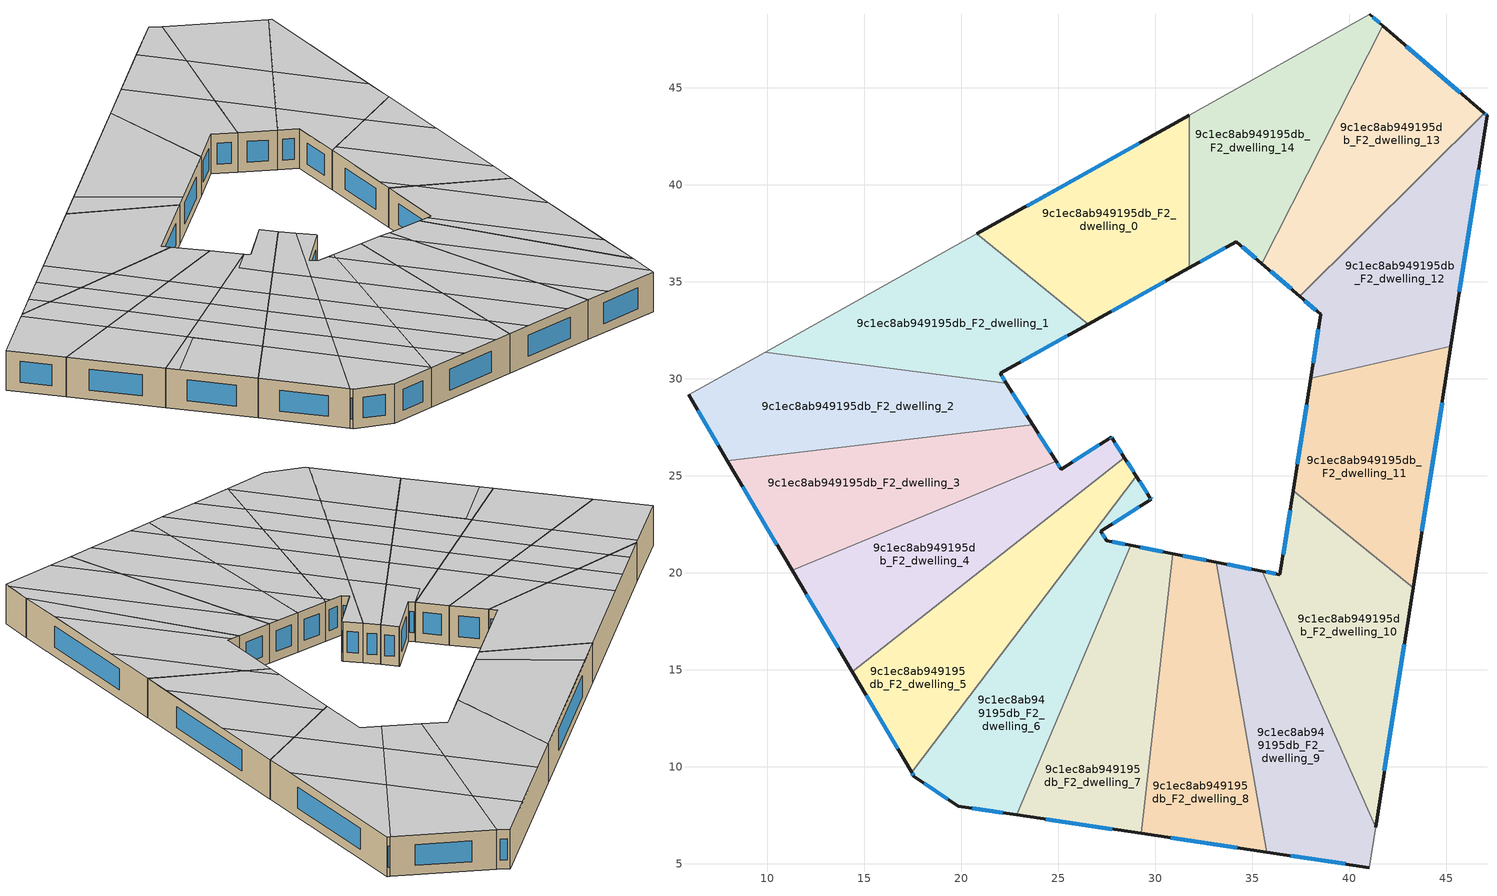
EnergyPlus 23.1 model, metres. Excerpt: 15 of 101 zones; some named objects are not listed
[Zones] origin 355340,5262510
9c1ec8ab949195db_F2_dwelling_0
 floor to 9c1ec8ab949195db_F1_dwelling_0 (EU_floor_Construction): 31.76,43.58 31.76,35.71 26.54,32.8 20.81,37.46 z6
 wall outside (EU_wall_Construction): 26.54,32.8 31.76,35.71 / 31.76,43.58 20.81,37.46 z6:9
 wall to 9c1ec8ab949195db_F2_dwelling_1 (EU_wall_Construction): 20.81,37.46 26.54,32.8 z6:9
 wall to 9c1ec8ab949195db_F2_dwelling_14 (EU_wall_Construction): 31.76,35.71 31.76,43.58 z6:9
 window (EU_Window_Construction): 27.77,33.48 30.53,35.03 / 29.18,42.14 23.38,38.9 z6.7:8.3
 ceiling adiabatic (EU_roof_Construction): 31.76,35.71 31.76,43.58 22.69,38.51 27.37,33.26 z9
 ceiling to 9c1ec8ab949195db_F3_dwelling_5 (EU_floor_Construction): 27.37,33.26 22.69,38.51 20.81,37.46 26.54,32.8 z9
9c1ec8ab949195db_F2_dwelling_1
 floor to 9c1ec8ab949195db_F1_dwelling_1 (EU_floor_Construction): 26.54,32.8 22.01,30.27 22.32,29.77 9.9,31.37 20.81,37.46 z6
 wall outside (EU_wall_Construction): 22.32,29.77 22.01,30.27 26.54,32.8 z6:9
 wall to 9c1ec8ab949195db_F2_dwelling_2 (EU_wall_Construction): 9.9,31.37 22.32,29.77 z6:9
 wall adiabatic (EU_wall_Construction): 20.81,37.46 9.9,31.37 z6:9
 window (EU_Window_Construction): 23.07,30.86 25.48,32.21 / 22.25,29.89 22.08,30.15 z6.7:8.3
 ceiling to 9c1ec8ab949195db_F3_dwelling_5 (EU_floor_Construction): 26.54,32.8 20.81,37.46 15.19,34.32 17.37,30.41 22.32,29.77 22.01,30.27 z9
 ceiling to 9c1ec8ab949195db_F3_dwelling_4 (EU_floor_Construction): 17.37,30.41 15.19,34.32 13.37,33.3 14.8,30.74 z9
 ceiling to 9c1ec8ab949195db_F3_dwelling_2 (EU_floor_Construction): 12.21,31.07 11.54,32.28 9.9,31.37 z9
 ceiling to 9c1ec8ab949195db_F3_dwelling_3 (EU_floor_Construction): 14.8,30.74 13.37,33.3 11.54,32.28 12.21,31.07 z9
9c1ec8ab949195db_F2_dwelling_10
 floor to 9c1ec8ab949195db_F1_dwelling_10 (EU_floor_Construction): 43.29,19.22 41.36,6.89 35.52,20.08 36.43,19.91 37.11,24.23 z6
 wall outside (EU_wall_Construction): 37.11,24.23 36.43,19.91 35.52,20.08 / 41.36,6.89 43.29,19.22 z6:9
 wall to 9c1ec8ab949195db_F2_dwelling_11 (EU_wall_Construction): 43.29,19.22 37.11,24.23 z6:9
 wall to 9c1ec8ab949195db_F2_dwelling_9 (EU_wall_Construction): 35.52,20.08 41.36,6.89 z6:9
 window (EU_Window_Construction): 36.22,19.95 35.73,20.04 / 36.95,23.21 36.59,20.92 / 41.82,9.79 42.84,16.33 z6.7:8.3
 ceiling to 9c1ec8ab949195db_F3_dwelling_9 (EU_floor_Construction): 41.82,9.8 42.7,15.46 38.38,23.2 37.11,24.23 36.43,19.91 36.4,19.91 36.15,19.96 z9
 ceiling to 9c1ec8ab949195db_F3_dwelling_10 (EU_floor_Construction): 42.72,15.54 42.74,15.7 43.29,19.22 38.38,23.2 42.7,15.46 z9
 ceiling to 9c1ec8ab949195db_F3_dwelling_8 (EU_floor_Construction): 41.36,6.89 41.82,9.8 36.15,19.96 35.52,20.08 z9
9c1ec8ab949195db_F2_dwelling_11
 floor to 9c1ec8ab949195db_F1_dwelling_11 (EU_floor_Construction): 45.24,31.68 43.29,19.22 37.11,24.23 38.02,30.01 z6
 wall outside (EU_wall_Construction): 38.02,30.01 37.11,24.23 / 43.29,19.22 45.24,31.68 z6:9
 wall to 9c1ec8ab949195db_F2_dwelling_12 (EU_wall_Construction): 45.24,31.68 38.02,30.01 z6:9
 window (EU_Window_Construction): 37.8,28.66 37.32,25.59 / 43.75,22.15 44.78,28.76 z6.7:8.3
 ceiling to 9c1ec8ab949195db_F3_dwelling_10 (EU_floor_Construction): 43.29,19.22 43.57,21.01 38.49,30.12 38.02,30.01 37.26,25.21 37.26,25.2 38.38,23.2 z9
 ceiling to 9c1ec8ab949195db_F3_dwelling_11 (EU_floor_Construction): 43.57,21.01 44.48,26.85 42.18,30.98 38.49,30.12 z9
 ceiling to 9c1ec8ab949195db_F3_dwelling_12 (EU_floor_Construction): 44.48,26.85 45.24,31.68 42.18,30.98 z9
 ceiling to 9c1ec8ab949195db_F3_dwelling_9 (EU_floor_Construction): 38.38,23.2 37.26,25.2 37.11,24.23 z9
9c1ec8ab949195db_F2_dwelling_12
 floor to 9c1ec8ab949195db_F1_dwelling_12 (EU_floor_Construction): 47.1,43.57 45.24,31.68 38.02,30.01 38.53,33.32 37.46,34.24 46.96,43.69 z6
 wall outside (EU_wall_Construction): 37.46,34.24 38.53,33.32 38.02,30.01 / 45.24,31.68 47.1,43.57 46.96,43.69 z6:9
 wall to 9c1ec8ab949195db_F2_dwelling_13 (EU_wall_Construction): 46.96,43.69 37.46,34.24 z6:9
 window (EU_Window_Construction): 38.41,32.54 38.14,30.79 / 37.71,34.02 38.28,33.54 / 47.07,43.6 46.99,43.66 / 45.68,34.48 46.66,40.78 z6.7:8.3
 ceiling to 9c1ec8ab949195db_F3_dwelling_12 (EU_floor_Construction): 45.24,31.68 45.56,33.72 42.48,39.23 39.32,36.09 42.18,30.98 z9
 ceiling adiabatic (EU_roof_Construction): 42.18,30.98 39.32,36.09 37.46,34.24 38.53,33.32 38.02,30.01 z9
 ceiling to 9c1ec8ab949195db_F3_dwelling_13 (EU_floor_Construction): 45.56,33.72 47.1,43.57 46.96,43.69 42.48,39.23 z9
9c1ec8ab949195db_F2_dwelling_13
 floor to 9c1ec8ab949195db_F1_dwelling_13 (EU_floor_Construction): 46.96,43.69 37.46,34.24 35.49,35.93 41.72,48.2 z6
 wall outside (EU_wall_Construction): 35.49,35.93 37.46,34.24 / 46.96,43.69 41.72,48.2 z6:9
 wall to 9c1ec8ab949195db_F2_dwelling_14 (EU_wall_Construction): 41.72,48.2 35.49,35.93 z6:9
 window (EU_Window_Construction): 35.96,35.54 37,34.64 / 45.73,44.75 42.95,47.14 z6.7:8.3
 ceiling to 9c1ec8ab949195db_F3_dwelling_13 (EU_floor_Construction): 46.96,43.69 41.72,48.2 39.7,44.22 42.48,39.23 z9
 ceiling to 9c1ec8ab949195db_F3_dwelling_12 (EU_floor_Construction): 42.48,39.23 39.7,44.22 37.36,39.61 39.32,36.09 z9
 ceiling to 9c1ec8ab949195db_F3_dwelling_11 (EU_floor_Construction): 39.32,36.09 37.36,39.61 35.49,35.93 37.46,34.24 z9
9c1ec8ab949195db_F2_dwelling_14
 floor to 9c1ec8ab949195db_F1_dwelling_14 (EU_floor_Construction): 41.72,48.2 35.49,35.93 34.18,37.06 31.76,35.71 31.76,43.58 41.05,48.77 z6
 wall outside (EU_wall_Construction): 31.76,35.71 34.18,37.06 35.49,35.93 / 41.72,48.2 41.05,48.77 z6:9
 wall adiabatic (EU_wall_Construction): 41.05,48.77 31.76,43.58 z6:9
 window (EU_Window_Construction): 34.49,36.8 35.19,36.2 / 32.32,36.03 33.61,36.75 / 41.56,48.33 41.21,48.64 z6.7:8.3
 ceiling to 9c1ec8ab949195db_F3_dwelling_12 (EU_floor_Construction): 37.36,39.61 39.7,44.22 38.08,47.11 34.34,45.02 z9
 ceiling to 9c1ec8ab949195db_F3_dwelling_13 (EU_floor_Construction): 39.7,44.22 41.72,48.2 41.05,48.77 38.08,47.11 z9
 ceiling to 9c1ec8ab949195db_F3_dwelling_11 (EU_floor_Construction): 35.49,35.93 37.36,39.61 34.34,45.02 31.76,43.58 31.76,35.71 34.18,37.06 z9
9c1ec8ab949195db_F2_dwelling_2
 floor to 9c1ec8ab949195db_F1_dwelling_2 (EU_floor_Construction): 22.32,29.77 23.7,27.62 7.96,25.76 5.95,29.17 9.9,31.37 z6
 wall outside (EU_wall_Construction): 23.7,27.62 22.32,29.77 / 5.95,29.17 7.96,25.76 z6:9
 wall to 9c1ec8ab949195db_F2_dwelling_3 (EU_wall_Construction): 7.96,25.76 23.7,27.62 z6:9
 wall adiabatic (EU_wall_Construction): 9.9,31.37 5.95,29.17 z6:9
 window (EU_Window_Construction): 23.38,28.12 22.65,29.27 / 6.42,28.37 7.49,26.56 z6.7:8.3
 ceiling to 9c1ec8ab949195db_F3_dwelling_2 (EU_floor_Construction): 14.73,26.56 12.21,31.07 9.9,31.37 9.69,31.25 12.45,26.29 z9
 ceiling to 9c1ec8ab949195db_F3_dwelling_0 (EU_floor_Construction): 12.45,26.29 9.69,31.25 5.95,29.17 7.96,25.76 z9
 ceiling to 9c1ec8ab949195db_F3_dwelling_3 (EU_floor_Construction): 16.99,26.83 14.8,30.74 12.21,31.07 14.73,26.56 z9
 ceiling to 9c1ec8ab949195db_F3_dwelling_5 (EU_floor_Construction): 23.7,27.62 22.32,29.77 17.37,30.41 19.23,27.09 z9
 ceiling to 9c1ec8ab949195db_F3_dwelling_4 (EU_floor_Construction): 19.23,27.09 17.37,30.41 14.8,30.74 16.99,26.83 z9
9c1ec8ab949195db_F2_dwelling_3
 floor to 9c1ec8ab949195db_F1_dwelling_3 (EU_floor_Construction): 23.7,27.62 24.9,25.74 11.29,20.13 7.96,25.76 z6
 wall outside (EU_wall_Construction): 24.9,25.74 23.7,27.62 / 7.96,25.76 11.29,20.13 z6:9
 wall to 9c1ec8ab949195db_F2_dwelling_4 (EU_wall_Construction): 11.29,20.13 24.9,25.74 z6:9
 window (EU_Window_Construction): 24.62,26.18 23.98,27.18 / 8.74,24.44 10.51,21.46 z6.7:8.3
 ceiling to 9c1ec8ab949195db_F3_dwelling_0 (EU_floor_Construction): 15.03,21.67 12.45,26.29 7.96,25.76 11.29,20.13 z9
 ceiling to 9c1ec8ab949195db_F3_dwelling_5 (EU_floor_Construction): 24.9,25.74 23.7,27.62 19.23,27.09 20.9,24.09 z9
 ceiling to 9c1ec8ab949195db_F3_dwelling_3 (EU_floor_Construction): 18.96,23.29 16.99,26.83 14.73,26.56 17.01,22.49 z9
 ceiling to 9c1ec8ab949195db_F3_dwelling_2 (EU_floor_Construction): 17.01,22.49 14.73,26.56 12.45,26.29 15.03,21.67 z9
 ceiling to 9c1ec8ab949195db_F3_dwelling_4 (EU_floor_Construction): 20.9,24.09 19.23,27.09 16.99,26.83 18.96,23.29 z9
9c1ec8ab949195db_F2_dwelling_4
 floor to 9c1ec8ab949195db_F1_dwelling_4 (EU_floor_Construction): 27.78,26.93 28.41,25.94 14.39,14.9 11.29,20.13 24.9,25.74 25.15,25.34 27.74,26.99 z6
 wall outside (EU_wall_Construction): 28.41,25.94 27.78,26.93 27.74,26.99 25.15,25.34 24.9,25.74 / 11.29,20.13 14.39,14.9 z6:9
 wall to 9c1ec8ab949195db_F2_dwelling_5 (EU_wall_Construction): 14.39,14.9 28.41,25.94 z6:9
 window (EU_Window_Construction): 27.13,26.6 25.76,25.73 / 27.77,26.94 27.75,26.98 / 28.27,26.17 27.93,26.69 / 12.02,18.9 13.66,16.13 / 25.09,25.44 24.96,25.65 z6.7:8.3
 ceiling to 9c1ec8ab949195db_F3_dwelling_6 (EU_floor_Construction): 28.41,25.94 27.78,26.93 27.74,26.99 25.15,25.34 25.14,25.34 24.91,25.7 23.46,24.83 24.54,22.89 z9
 ceiling to 9c1ec8ab949195db_F3_dwelling_1 (EU_floor_Construction): 17.46,17.32 15.23,21.32 11.77,19.32 14.39,14.9 z9
 ceiling to 9c1ec8ab949195db_F3_dwelling_0 (EU_floor_Construction): 15.23,21.32 15.03,21.67 11.29,20.13 11.77,19.32 z9
 ceiling to 9c1ec8ab949195db_F3_dwelling_5 (EU_floor_Construction): 24.54,22.89 23.46,24.83 24.91,25.7 25.14,25.34 25.15,25.34 24.9,25.74 20.9,24.09 22.48,21.27 z9
 ceiling to 9c1ec8ab949195db_F3_dwelling_2 (EU_floor_Construction): 19.15,18.65 17.01,22.49 15.03,21.67 17.46,17.32 z9
 ceiling to 9c1ec8ab949195db_F3_dwelling_3 (EU_floor_Construction): 20.82,19.96 18.96,23.29 17.01,22.49 19.15,18.65 z9
 ceiling to 9c1ec8ab949195db_F3_dwelling_4 (EU_floor_Construction): 22.48,21.27 20.9,24.09 18.96,23.29 20.82,19.96 z9
9c1ec8ab949195db_F2_dwelling_5
 floor to 9c1ec8ab949195db_F1_dwelling_5 (EU_floor_Construction): 28.41,25.94 29.03,24.98 17.45,9.71 14.39,14.9 z6
 wall outside (EU_wall_Construction): 29.03,24.98 28.41,25.94 / 14.39,14.9 17.45,9.71 z6:9
 wall to 9c1ec8ab949195db_F2_dwelling_6 (EU_wall_Construction): 17.45,9.71 29.03,24.98 z6:9
 window (EU_Window_Construction): 28.89,25.2 28.56,25.71 / 15.1,13.68 16.73,10.93 z6.7:8.3
 ceiling to 9c1ec8ab949195db_F3_dwelling_1 (EU_floor_Construction): 17.45,9.71 19.9,12.95 17.46,17.32 14.39,14.9 z9
 ceiling to 9c1ec8ab949195db_F3_dwelling_2 (EU_floor_Construction): 19.9,12.95 21.3,14.79 19.15,18.65 17.46,17.32 z9
 ceiling to 9c1ec8ab949195db_F3_dwelling_6 (EU_floor_Construction): 25.78,20.69 29.03,24.98 28.41,25.94 24.54,22.89 z9
 ceiling to 9c1ec8ab949195db_F3_dwelling_4 (EU_floor_Construction): 22.69,16.62 24.06,18.43 22.48,21.27 20.82,19.96 z9
 ceiling to 9c1ec8ab949195db_F3_dwelling_3 (EU_floor_Construction): 21.3,14.79 22.69,16.62 20.82,19.96 19.15,18.65 z9
 ceiling to 9c1ec8ab949195db_F3_dwelling_5 (EU_floor_Construction): 24.06,18.43 25.78,20.68 24.54,22.89 22.48,21.27 z9
9c1ec8ab949195db_F2_dwelling_6
 floor to 9c1ec8ab949195db_F1_dwelling_6 (EU_floor_Construction): 29.03,24.98 29.76,23.84 29.8,23.78 27.2,22.13 27.51,21.66 28.73,21.42 22.85,7.53 19.86,7.98 17.57,9.51 17.45,9.71 z6
 wall outside (EU_wall_Construction): 28.73,21.42 27.51,21.66 27.2,22.13 29.8,23.78 29.76,23.84 29.03,24.98 / 17.45,9.71 17.57,9.51 19.86,7.98 22.85,7.53 z6:9
 wall to 9c1ec8ab949195db_F2_dwelling_7 (EU_wall_Construction): 22.85,7.53 28.73,21.42 z6:9
 window (EU_Window_Construction): 29.79,23.8 29.77,23.83 / 27.81,22.52 29.19,23.4 / 27.44,21.77 27.27,22.02 / 28.44,21.48 27.79,21.6 / 20.56,7.88 22.15,7.64 / 18.11,9.15 19.32,8.34 / 17.48,9.66 17.54,9.56 / 29.59,24.11 29.2,24.71 z6.7:8.3
 ceiling to 9c1ec8ab949195db_F3_dwelling_3 (EU_floor_Construction): 23.93,10.08 24.97,12.53 22.69,16.62 21.3,14.79 z9
 ceiling to 9c1ec8ab949195db_F3_dwelling_6 (EU_floor_Construction): 27.28,17.99 28.58,21.07 28.35,21.49 27.51,21.66 27.2,22.13 29.8,23.78 29.76,23.84 29.03,24.98 25.78,20.69 z9
 ceiling to 9c1ec8ab949195db_F3_dwelling_1 (EU_floor_Construction): 22.85,7.53 22.89,7.61 19.9,12.95 17.45,9.71 17.57,9.51 19.86,7.98 z9
 ceiling to 9c1ec8ab949195db_F3_dwelling_4 (EU_floor_Construction): 24.97,12.53 26,14.96 24.06,18.43 22.69,16.62 z9
 ceiling to 9c1ec8ab949195db_F3_dwelling_2 (EU_floor_Construction): 22.89,7.61 23.93,10.08 21.3,14.79 19.9,12.95 z9
 ceiling to 9c1ec8ab949195db_F3_dwelling_7 (EU_floor_Construction): 28.58,21.07 28.73,21.42 28.35,21.49 z9
 ceiling to 9c1ec8ab949195db_F3_dwelling_5 (EU_floor_Construction): 26,14.96 27.28,17.99 25.78,20.68 24.06,18.43 z9
9c1ec8ab949195db_F2_dwelling_7
 floor to 9c1ec8ab949195db_F1_dwelling_7 (EU_floor_Construction): 30.91,20.99 29.29,6.57 22.85,7.53 28.73,21.42 z6
 wall outside (EU_wall_Construction): 30.91,20.99 28.73,21.42 / 22.85,7.53 29.29,6.57 z6:9
 wall to 9c1ec8ab949195db_F2_dwelling_8 (EU_wall_Construction): 29.29,6.57 30.91,20.99 z6:9
 window (EU_Window_Construction): 30.4,21.09 29.24,21.32 / 24.37,7.31 27.78,6.8 z6.7:8.3
 ceiling to 9c1ec8ab949195db_F3_dwelling_4 (EU_floor_Construction): 29.29,6.57 29.52,8.65 26,14.96 24.97,12.53 28.21,6.73 z9
 ceiling to 9c1ec8ab949195db_F3_dwelling_3 (EU_floor_Construction): 28.21,6.73 24.97,12.53 23.93,10.08 25.59,7.13 z9
 ceiling to 9c1ec8ab949195db_F3_dwelling_7 (EU_floor_Construction): 30.53,17.59 30.91,20.99 28.73,21.42 28.58,21.07 z9
 ceiling to 9c1ec8ab949195db_F3_dwelling_5 (EU_floor_Construction): 29.52,8.65 30.02,13.08 27.28,17.99 26,14.96 z9
 ceiling to 9c1ec8ab949195db_F3_dwelling_2 (EU_floor_Construction): 25.59,7.13 23.93,10.08 22.89,7.61 22.94,7.52 z9
 ceiling to 9c1ec8ab949195db_F3_dwelling_6 (EU_floor_Construction): 30.02,13.08 30.53,17.59 28.58,21.07 27.28,17.99 z9
9c1ec8ab949195db_F2_dwelling_8
 floor to 9c1ec8ab949195db_F1_dwelling_8 (EU_floor_Construction): 33.15,20.55 35.75,5.6 29.29,6.57 30.91,20.99 z6
 wall outside (EU_wall_Construction): 33.15,20.55 30.91,20.99 / 29.29,6.57 35.75,5.6 z6:9
 wall to 9c1ec8ab949195db_F2_dwelling_9 (EU_wall_Construction): 35.75,5.6 33.15,20.55 z6:9
 window (EU_Window_Construction): 32.62,20.65 31.43,20.89 / 30.81,6.34 34.23,5.83 z6.7:8.3
 ceiling to 9c1ec8ab949195db_F3_dwelling_7 (EU_floor_Construction): 35.08,9.44 33.46,18.76 32.38,20.7 30.91,20.99 30.53,17.59 z9
 ceiling to 9c1ec8ab949195db_F3_dwelling_6 (EU_floor_Construction): 35.75,5.6 35.08,9.44 30.53,17.59 30.02,13.08 34.06,5.86 z9
 ceiling to 9c1ec8ab949195db_F3_dwelling_8 (EU_floor_Construction): 33.46,18.76 33.15,20.55 32.38,20.7 z9
 ceiling to 9c1ec8ab949195db_F3_dwelling_5 (EU_floor_Construction): 34.06,5.86 30.02,13.08 29.52,8.65 30.81,6.34 z9
 ceiling to 9c1ec8ab949195db_F3_dwelling_4 (EU_floor_Construction): 30.81,6.34 29.52,8.65 29.29,6.57 z9
9c1ec8ab949195db_F2_dwelling_9
 floor to 9c1ec8ab949195db_F1_dwelling_9 (EU_floor_Construction): 35.52,20.08 41.36,6.89 41.04,4.81 35.75,5.6 33.15,20.55 z6
 wall outside (EU_wall_Construction): 35.52,20.08 33.15,20.55 / 35.75,5.6 41.04,4.81 z6:9
 wall adiabatic (EU_wall_Construction): 41.04,4.81 41.36,6.89 z6:9
 window (EU_Window_Construction): 34.96,20.19 33.7,20.44 / 36.99,5.42 39.8,5 z6.7:8.3
 ceiling to 9c1ec8ab949195db_F3_dwelling_7 (EU_floor_Construction): 41.04,4.81 41.09,5.11 33.46,18.76 35.08,9.44 37.36,5.36 z9
 ceiling to 9c1ec8ab949195db_F3_dwelling_8 (EU_floor_Construction): 41.09,5.11 41.36,6.89 35.52,20.08 33.15,20.55 33.46,18.76 z9
 ceiling to 9c1ec8ab949195db_F3_dwelling_6 (EU_floor_Construction): 37.36,5.36 35.08,9.44 35.75,5.6 z9
[Building]
EU S2 Campaign: North Axis=0; Terrain=City; Solar Distribution=FullExterior
[Site:Location]
Budapest.Ferenc.Liszt.Intl.AP: Latitude=47.437; Longitude=19.256; Time Zone=1; Elevation=185
[SizingPeriod:WeatherFileDays]
AnnualSizingPeriod: Begin Month=1; Begin Day of Month=1; End Month=12; End Day of Month=31; Day of Week for Start Day=Monday; Use Weather File Daylight Saving Period=No; Use Weather File Rain and Snow Indicators=No
[MATERIAL]
EU_InternalMass_Material: Roughness=MediumRough; Thickness=0.1; Conductivity=1; Density=1800; Specific Heat=900; Thermal Absorptance=0.9; Solar Absorptance=0.7; Visible Absorptance=0.7
[MATERIAL:NOMASS] Roughness=MediumRough; Thermal Absorptance=0.9; Solar Absorptance=0.7; Visible Absorptance=0.7
Name | Thermal Resistance
EU_wall_NoMass | 0.832559
EU_roof_NoMass | 1.39638
EU_floor_NoMass | 0.872794
[WINDOWMATERIAL:SIMPLEGLAZINGSYSTEM]
EU_Window_SimpleGlazing: UFactor=2.79869; Solar Heat Gain Coefficient=0.75; Visible Transmittance=0.75
[CONSTRUCTION]
EU_wall_Construction: EU_wall_NoMass
EU_roof_Construction: EU_roof_NoMass
EU_floor_Construction: EU_floor_NoMass
EU_Window_Construction: EU_Window_SimpleGlazing
EU_InternalMass_Construction: EU_InternalMass_Material
[ZONE] Type=1; Multiplier=1; Ceiling Height=autocalculate; Floor Area=autocalculate; Part of Total Floor Area=Yes
Name | Volume
9c1ec8ab949195db_F2_dwelling_0 | 190.595
9c1ec8ab949195db_F2_dwelling_1 | 190.641
9c1ec8ab949195db_F2_dwelling_10 | 190.613
9c1ec8ab949195db_F2_dwelling_11; 9c1ec8ab949195db_F2_dwelling_14 | 190.59
9c1ec8ab949195db_F2_dwelling_12; 9c1ec8ab949195db_F2_dwelling_5 | 190.606
9c1ec8ab949195db_F2_dwelling_13 | 190.608
9c1ec8ab949195db_F2_dwelling_2 | 190.601
9c1ec8ab949195db_F2_dwelling_3 | 190.552
9c1ec8ab949195db_F2_dwelling_4 | 190.64
9c1ec8ab949195db_F2_dwelling_6 | 190.645
9c1ec8ab949195db_F2_dwelling_7 | 190.575
9c1ec8ab949195db_F2_dwelling_8 | 190.598
9c1ec8ab949195db_F2_dwelling_9 | 190.579
[INTERNALMASS] Construction=EU_InternalMass_Construction
Name | Zone or ZoneList | Surface Area
9c1ec8ab949195db_F2_dwelling_0_EU_InternalMass | 9c1ec8ab949195db_F2_dwelling_0 | 63.5318
9c1ec8ab949195db_F2_dwelling_1_EU_InternalMass | 9c1ec8ab949195db_F2_dwelling_1 | 63.547
9c1ec8ab949195db_F2_dwelling_2_EU_InternalMass | 9c1ec8ab949195db_F2_dwelling_2 | 63.5336
9c1ec8ab949195db_F2_dwelling_3_EU_InternalMass | 9c1ec8ab949195db_F2_dwelling_3 | 63.5174
9c1ec8ab949195db_F2_dwelling_4_EU_InternalMass | 9c1ec8ab949195db_F2_dwelling_4 | 63.5458
9c1ec8ab949195db_F2_dwelling_5_EU_InternalMass | 9c1ec8ab949195db_F2_dwelling_5 | 63.5355
9c1ec8ab949195db_F2_dwelling_6_EU_InternalMass | 9c1ec8ab949195db_F2_dwelling_6 | 63.5482
9c1ec8ab949195db_F2_dwelling_7_EU_InternalMass | 9c1ec8ab949195db_F2_dwelling_7 | 63.5251
9c1ec8ab949195db_F2_dwelling_8_EU_InternalMass | 9c1ec8ab949195db_F2_dwelling_8 | 63.5324
9c1ec8ab949195db_F2_dwelling_9_EU_InternalMass | 9c1ec8ab949195db_F2_dwelling_9 | 63.5264
9c1ec8ab949195db_F2_dwelling_10_EU_InternalMass | 9c1ec8ab949195db_F2_dwelling_10 | 63.5374
9c1ec8ab949195db_F2_dwelling_11_EU_InternalMass | 9c1ec8ab949195db_F2_dwelling_11 | 63.5301
9c1ec8ab949195db_F2_dwelling_12_EU_InternalMass | 9c1ec8ab949195db_F2_dwelling_12 | 63.5353
9c1ec8ab949195db_F2_dwelling_13_EU_InternalMass | 9c1ec8ab949195db_F2_dwelling_13 | 63.5361
9c1ec8ab949195db_F2_dwelling_14_EU_InternalMass | 9c1ec8ab949195db_F2_dwelling_14 | 63.5301
[OTHEREQUIPMENT] Fuel Type=Electricity; Design Level Calculation Method=Watts/Area; Power per Zone Floor Area=1; Fraction Latent=0; Fraction Radiant=0; Fraction Lost=0; Carbon Dioxide Generation Rate=0; EndUse Subcategory=EU_Step8_InternalGains
Name | Zone or ZoneList or Space or SpaceList | Schedule
EU_Step8_InternalGain_9c1ec8ab949195db_F2_dwelling_0_f000 | 9c1ec8ab949195db_F2_dwelling_0 | EU_Step8_GainSchedule_9c1ec8ab949195db_F2_dwelling_0_f000
EU_Step8_InternalGain_9c1ec8ab949195db_F2_dwelling_1_f000 | 9c1ec8ab949195db_F2_dwelling_1 | EU_Step8_GainSchedule_9c1ec8ab949195db_F2_dwelling_1_f000
EU_Step8_InternalGain_9c1ec8ab949195db_F2_dwelling_2_f000 | 9c1ec8ab949195db_F2_dwelling_2 | EU_Step8_GainSchedule_9c1ec8ab949195db_F2_dwelling_2_f000
EU_Step8_InternalGain_9c1ec8ab949195db_F2_dwelling_3_f000 | 9c1ec8ab949195db_F2_dwelling_3 | EU_Step8_GainSchedule_9c1ec8ab949195db_F2_dwelling_3_f000
EU_Step8_InternalGain_9c1ec8ab949195db_F2_dwelling_4_f000 | 9c1ec8ab949195db_F2_dwelling_4 | EU_Step8_GainSchedule_9c1ec8ab949195db_F2_dwelling_4_f000
EU_Step8_InternalGain_9c1ec8ab949195db_F2_dwelling_5_f000 | 9c1ec8ab949195db_F2_dwelling_5 | EU_Step8_GainSchedule_9c1ec8ab949195db_F2_dwelling_5_f000
EU_Step8_InternalGain_9c1ec8ab949195db_F2_dwelling_6_f000 | 9c1ec8ab949195db_F2_dwelling_6 | EU_Step8_GainSchedule_9c1ec8ab949195db_F2_dwelling_6_f000
EU_Step8_InternalGain_9c1ec8ab949195db_F2_dwelling_7_f000 | 9c1ec8ab949195db_F2_dwelling_7 | EU_Step8_GainSchedule_9c1ec8ab949195db_F2_dwelling_7_f000
EU_Step8_InternalGain_9c1ec8ab949195db_F2_dwelling_8_f000 | 9c1ec8ab949195db_F2_dwelling_8 | EU_Step8_GainSchedule_9c1ec8ab949195db_F2_dwelling_8_f000
EU_Step8_InternalGain_9c1ec8ab949195db_F2_dwelling_9_f000 | 9c1ec8ab949195db_F2_dwelling_9 | EU_Step8_GainSchedule_9c1ec8ab949195db_F2_dwelling_9_f000
EU_Step8_InternalGain_9c1ec8ab949195db_F2_dwelling_10_f000 | 9c1ec8ab949195db_F2_dwelling_10 | EU_Step8_GainSchedule_9c1ec8ab949195db_F2_dwelling_10_f000
EU_Step8_InternalGain_9c1ec8ab949195db_F2_dwelling_11_f000 | 9c1ec8ab949195db_F2_dwelling_11 | EU_Step8_GainSchedule_9c1ec8ab949195db_F2_dwelling_11_f000
EU_Step8_InternalGain_9c1ec8ab949195db_F2_dwelling_12_f000 | 9c1ec8ab949195db_F2_dwelling_12 | EU_Step8_GainSchedule_9c1ec8ab949195db_F2_dwelling_12_f000
EU_Step8_InternalGain_9c1ec8ab949195db_F2_dwelling_13_f000 | 9c1ec8ab949195db_F2_dwelling_13 | EU_Step8_GainSchedule_9c1ec8ab949195db_F2_dwelling_13_f000
EU_Step8_InternalGain_9c1ec8ab949195db_F2_dwelling_14_f000 | 9c1ec8ab949195db_F2_dwelling_14 | EU_Step8_GainSchedule_9c1ec8ab949195db_F2_dwelling_14_f000
[ZONEVENTILATION:DESIGNFLOWRATE] Schedule=EU_AlwaysOn; Design Flow Rate Calculation Method=AirChanges/Hour; Air Changes per Hour=0.475469; Ventilation Type=Natural; Fan Pressure Rise=0; Fan Total Efficiency=1; Constant Term Coefficient=1; Temperature Term Coefficient=0; Velocity Term Coefficient=0; Velocity Squared Term Coefficient=0; Minimum Indoor Temperature=-100; Maximum Indoor Temperature=100; Delta Temperature=-100; Minimum Outdoor Temperature=-100; Maximum Outdoor Temperature=100; Maximum Wind Speed=40
Name | Zone or ZoneList or Space or SpaceList
EU_ConstantAir_9c1ec8ab949195db_F2_dwelling_0 | 9c1ec8ab949195db_F2_dwelling_0
EU_ConstantAir_9c1ec8ab949195db_F2_dwelling_1 | 9c1ec8ab949195db_F2_dwelling_1
EU_ConstantAir_9c1ec8ab949195db_F2_dwelling_2 | 9c1ec8ab949195db_F2_dwelling_2
EU_ConstantAir_9c1ec8ab949195db_F2_dwelling_3 | 9c1ec8ab949195db_F2_dwelling_3
EU_ConstantAir_9c1ec8ab949195db_F2_dwelling_4 | 9c1ec8ab949195db_F2_dwelling_4
EU_ConstantAir_9c1ec8ab949195db_F2_dwelling_5 | 9c1ec8ab949195db_F2_dwelling_5
EU_ConstantAir_9c1ec8ab949195db_F2_dwelling_6 | 9c1ec8ab949195db_F2_dwelling_6
EU_ConstantAir_9c1ec8ab949195db_F2_dwelling_7 | 9c1ec8ab949195db_F2_dwelling_7
EU_ConstantAir_9c1ec8ab949195db_F2_dwelling_8 | 9c1ec8ab949195db_F2_dwelling_8
EU_ConstantAir_9c1ec8ab949195db_F2_dwelling_9 | 9c1ec8ab949195db_F2_dwelling_9
EU_ConstantAir_9c1ec8ab949195db_F2_dwelling_10 | 9c1ec8ab949195db_F2_dwelling_10
EU_ConstantAir_9c1ec8ab949195db_F2_dwelling_11 | 9c1ec8ab949195db_F2_dwelling_11
EU_ConstantAir_9c1ec8ab949195db_F2_dwelling_12 | 9c1ec8ab949195db_F2_dwelling_12
EU_ConstantAir_9c1ec8ab949195db_F2_dwelling_13 | 9c1ec8ab949195db_F2_dwelling_13
EU_ConstantAir_9c1ec8ab949195db_F2_dwelling_14 | 9c1ec8ab949195db_F2_dwelling_14
[HVACTEMPLATE:THERMOSTAT] Constant Heating Setpoint=20; Constant Cooling Setpoint=50
EU_HeatOnly_9c1ec8ab949195db_F4_dwelling_1; EU_HeatOnly_9c1ec8ab949195db_F4_dwelling_2; EU_HeatOnly_9c1ec8ab949195db_F4_dwelling_3; EU_HeatOnly_9c1ec8ab949195db_F4_dwelling_4; EU_HeatOnly_9c1ec8ab949195db_F4_dwelling_5; EU_HeatOnly_9c1ec8ab949195db_F4_dwelling_6; EU_HeatOnly_9c1ec8ab949195db_F4_dwelling_7; EU_HeatOnly_9c1ec8ab949195db_F4_dwelling_8; EU_HeatOnly_9c1ec8ab949195db_F4_dwelling_9; EU_HeatOnly_9c1ec8ab949195db_F4_dwelling_10; EU_HeatOnly_9c1ec8ab949195db_F4_dwelling_11; EU_HeatOnly_9c1ec8ab949195db_F4_dwelling_12; EU_HeatOnly_9c1ec8ab949195db_F4_dwelling_13; EU_HeatOnly_9c1ec8ab949195db_F5_dwelling_0; EU_HeatOnly_9c1ec8ab949195db_F5_dwelling_1; EU_HeatOnly_9c1ec8ab949195db_F5_dwelling_2; EU_HeatOnly_9c1ec8ab949195db_F5_dwelling_3; EU_HeatOnly_9c1ec8ab949195db_F5_dwelling_4; EU_HeatOnly_9c1ec8ab949195db_F5_dwelling_5; EU_HeatOnly_9c1ec8ab949195db_F5_dwelling_6; EU_HeatOnly_9c1ec8ab949195db_F5_dwelling_7; EU_HeatOnly_9c1ec8ab949195db_F5_dwelling_8; EU_HeatOnly_9c1ec8ab949195db_F5_dwelling_9; EU_HeatOnly_9c1ec8ab949195db_F5_dwelling_10; EU_HeatOnly_9c1ec8ab949195db_F5_dwelling_11; EU_HeatOnly_9c1ec8ab949195db_F5_dwelling_12; EU_HeatOnly_9c1ec8ab949195db_F5_dwelling_13; EU_HeatOnly_9c1ec8ab949195db_F6_dwelling_0; EU_HeatOnly_9c1ec8ab949195db_F6_dwelling_1; EU_HeatOnly_9c1ec8ab949195db_F6_dwelling_2; EU_HeatOnly_9c1ec8ab949195db_F6_dwelling_3; EU_HeatOnly_9c1ec8ab949195db_F6_dwelling_4; EU_HeatOnly_9c1ec8ab949195db_F6_dwelling_5; EU_HeatOnly_9c1ec8ab949195db_F6_dwelling_6; EU_HeatOnly_9c1ec8ab949195db_F6_dwelling_7; EU_HeatOnly_9c1ec8ab949195db_F6_dwelling_8; EU_HeatOnly_9c1ec8ab949195db_F6_dwelling_9; EU_HeatOnly_9c1ec8ab949195db_F6_dwelling_10; EU_HeatOnly_9c1ec8ab949195db_F6_dwelling_11; EU_HeatOnly_9c1ec8ab949195db_F6_dwelling_12; EU_HeatOnly_9c1ec8ab949195db_F6_dwelling_13
[HVACTEMPLATE:ZONE:IDEALLOADSAIRSYSTEM] System Availability Schedule=EU_AlwaysOn; Maximum Heating Supply Air Temperature=50; Minimum Cooling Supply Air Temperature=13; Maximum Heating Supply Air Humidity Ratio=0.0156; Minimum Cooling Supply Air Humidity Ratio=0.0077; Heating Limit=NoLimit; Cooling Limit=NoLimit; Heating Availability Schedule=EU_AlwaysOn; Cooling Availability Schedule=EU_CoolingOff; Dehumidification Control Type=ConstantSensibleHeatRatio; Cooling Sensible Heat Ratio=0.7; Dehumidification Setpoint=60; Humidification Control Type=None; Humidification Setpoint=30; Outdoor Air Method=None; Outdoor Air Flow Rate per Person=0.00944; Outdoor Air Flow Rate per Zone Floor Area=0; Outdoor Air Flow Rate per Zone=0; Demand Controlled Ventilation Type=None; Outdoor Air Economizer Type=NoEconomizer; Heat Recovery Type=None; Sensible Heat Recovery Effectiveness=0.7; Latent Heat Recovery Effectiveness=0.65
Name | Template Thermostat
9c1ec8ab949195db_F2_dwelling_0 | EU_HeatOnly_9c1ec8ab949195db_F2_dwelling_0
9c1ec8ab949195db_F2_dwelling_1 | EU_HeatOnly_9c1ec8ab949195db_F2_dwelling_1
9c1ec8ab949195db_F2_dwelling_2 | EU_HeatOnly_9c1ec8ab949195db_F2_dwelling_2
9c1ec8ab949195db_F2_dwelling_3 | EU_HeatOnly_9c1ec8ab949195db_F2_dwelling_3
9c1ec8ab949195db_F2_dwelling_4 | EU_HeatOnly_9c1ec8ab949195db_F2_dwelling_4
9c1ec8ab949195db_F2_dwelling_5 | EU_HeatOnly_9c1ec8ab949195db_F2_dwelling_5
9c1ec8ab949195db_F2_dwelling_6 | EU_HeatOnly_9c1ec8ab949195db_F2_dwelling_6
9c1ec8ab949195db_F2_dwelling_7 | EU_HeatOnly_9c1ec8ab949195db_F2_dwelling_7
9c1ec8ab949195db_F2_dwelling_8 | EU_HeatOnly_9c1ec8ab949195db_F2_dwelling_8
9c1ec8ab949195db_F2_dwelling_9 | EU_HeatOnly_9c1ec8ab949195db_F2_dwelling_9
9c1ec8ab949195db_F2_dwelling_10 | EU_HeatOnly_9c1ec8ab949195db_F2_dwelling_10
9c1ec8ab949195db_F2_dwelling_11 | EU_HeatOnly_9c1ec8ab949195db_F2_dwelling_11
9c1ec8ab949195db_F2_dwelling_12 | EU_HeatOnly_9c1ec8ab949195db_F2_dwelling_12
9c1ec8ab949195db_F2_dwelling_13 | EU_HeatOnly_9c1ec8ab949195db_F2_dwelling_13
9c1ec8ab949195db_F2_dwelling_14 | EU_HeatOnly_9c1ec8ab949195db_F2_dwelling_14
[SIZING:ZONE] Zone Cooling Design Supply Air Temperature Input Method=SupplyAirTemperature; Zone Cooling Design Supply Air Temperature=13; Zone Heating Design Supply Air Temperature Input Method=SupplyAirTemperature; Zone Heating Design Supply Air Temperature=50; Zone Cooling Design Supply Air Humidity Ratio=0.008; Zone Heating Design Supply Air Humidity Ratio=0.008; Cooling Design Air Flow Method=DesignDay; Cooling Design Air Flow Rate=0; Cooling Minimum Air Flow per Zone Floor Area=0.000762; Cooling Minimum Air Flow=0; Cooling Minimum Air Flow Fraction=0.2; Heating Design Air Flow Method=DesignDay; Heating Design Air Flow Rate=0; Heating Maximum Air Flow per Zone Floor Area=0.002032; Heating Maximum Air Flow=0.141576; Heating Maximum Air Flow Fraction=0.3; Account for Dedicated Outdoor Air System=No; Dedicated Outdoor Air System Control Strategy=NeutralSupplyAir; Dedicated Outdoor Air Low Setpoint Temperature for Design=autosize; Dedicated Outdoor Air High Setpoint Temperature for Design=autosize; Zone Load Sizing Method=Sensible Load Only No Latent Load; Zone Latent Cooling Design Supply Air Humidity Ratio Input Method=HumidityRatioDifference; Zone Cooling Design Supply Air Humidity Ratio Difference=0.005; Zone Latent Heating Design Supply Air Humidity Ratio Input Method=HumidityRatioDifference; Zone Humidification Design Supply Air Humidity Ratio Difference=0.005
9c1ec8ab949195db_F2_dwelling_0; 9c1ec8ab949195db_F2_dwelling_1; 9c1ec8ab949195db_F2_dwelling_2; 9c1ec8ab949195db_F2_dwelling_3; 9c1ec8ab949195db_F2_dwelling_4; 9c1ec8ab949195db_F2_dwelling_5; 9c1ec8ab949195db_F2_dwelling_6; 9c1ec8ab949195db_F2_dwelling_7; 9c1ec8ab949195db_F2_dwelling_8; 9c1ec8ab949195db_F2_dwelling_9; 9c1ec8ab949195db_F2_dwelling_10; 9c1ec8ab949195db_F2_dwelling_11; 9c1ec8ab949195db_F2_dwelling_12; 9c1ec8ab949195db_F2_dwelling_13; 9c1ec8ab949195db_F2_dwelling_14
[SCHEDULE:CONSTANT]
Name | Hourly Value
EU_AlwaysOn | 1
EU_CoolingOff | 0
[SCHEDULE:FILE] Column Number=1; Rows to Skip at Top=0; Number of Hours of Data=8760; Column Separator=Comma; Interpolate to Timestep=No; Minutes per Item=60; Adjust Schedule for Daylight Savings=Yes
Name | File
EU_Step8_GainSchedule_9c1ec8ab949195db_F2_dwelling_0_f000 | ../../schedules/9c1ec8ab949195db/9c1ec8ab949195db_F2_dwelling_0_f000_gain.csv
EU_Step8_GainSchedule_9c1ec8ab949195db_F2_dwelling_1_f000 | ../../schedules/9c1ec8ab949195db/9c1ec8ab949195db_F2_dwelling_1_f000_gain.csv
EU_Step8_GainSchedule_9c1ec8ab949195db_F2_dwelling_2_f000 | ../../schedules/9c1ec8ab949195db/9c1ec8ab949195db_F2_dwelling_2_f000_gain.csv
EU_Step8_GainSchedule_9c1ec8ab949195db_F2_dwelling_3_f000 | ../../schedules/9c1ec8ab949195db/9c1ec8ab949195db_F2_dwelling_3_f000_gain.csv
EU_Step8_GainSchedule_9c1ec8ab949195db_F2_dwelling_4_f000 | ../../schedules/9c1ec8ab949195db/9c1ec8ab949195db_F2_dwelling_4_f000_gain.csv
EU_Step8_GainSchedule_9c1ec8ab949195db_F2_dwelling_5_f000 | ../../schedules/9c1ec8ab949195db/9c1ec8ab949195db_F2_dwelling_5_f000_gain.csv
EU_Step8_GainSchedule_9c1ec8ab949195db_F2_dwelling_6_f000 | ../../schedules/9c1ec8ab949195db/9c1ec8ab949195db_F2_dwelling_6_f000_gain.csv
EU_Step8_GainSchedule_9c1ec8ab949195db_F2_dwelling_7_f000 | ../../schedules/9c1ec8ab949195db/9c1ec8ab949195db_F2_dwelling_7_f000_gain.csv
EU_Step8_GainSchedule_9c1ec8ab949195db_F2_dwelling_8_f000 | ../../schedules/9c1ec8ab949195db/9c1ec8ab949195db_F2_dwelling_8_f000_gain.csv
EU_Step8_GainSchedule_9c1ec8ab949195db_F2_dwelling_9_f000 | ../../schedules/9c1ec8ab949195db/9c1ec8ab949195db_F2_dwelling_9_f000_gain.csv
EU_Step8_GainSchedule_9c1ec8ab949195db_F2_dwelling_10_f000 | ../../schedules/9c1ec8ab949195db/9c1ec8ab949195db_F2_dwelling_10_f000_gain.csv
EU_Step8_GainSchedule_9c1ec8ab949195db_F2_dwelling_11_f000 | ../../schedules/9c1ec8ab949195db/9c1ec8ab949195db_F2_dwelling_11_f000_gain.csv
EU_Step8_GainSchedule_9c1ec8ab949195db_F2_dwelling_12_f000 | ../../schedules/9c1ec8ab949195db/9c1ec8ab949195db_F2_dwelling_12_f000_gain.csv
EU_Step8_GainSchedule_9c1ec8ab949195db_F2_dwelling_13_f000 | ../../schedules/9c1ec8ab949195db/9c1ec8ab949195db_F2_dwelling_13_f000_gain.csv
EU_Step8_GainSchedule_9c1ec8ab949195db_F2_dwelling_14_f000 | ../../schedules/9c1ec8ab949195db/9c1ec8ab949195db_F2_dwelling_14_f000_gain.csv
